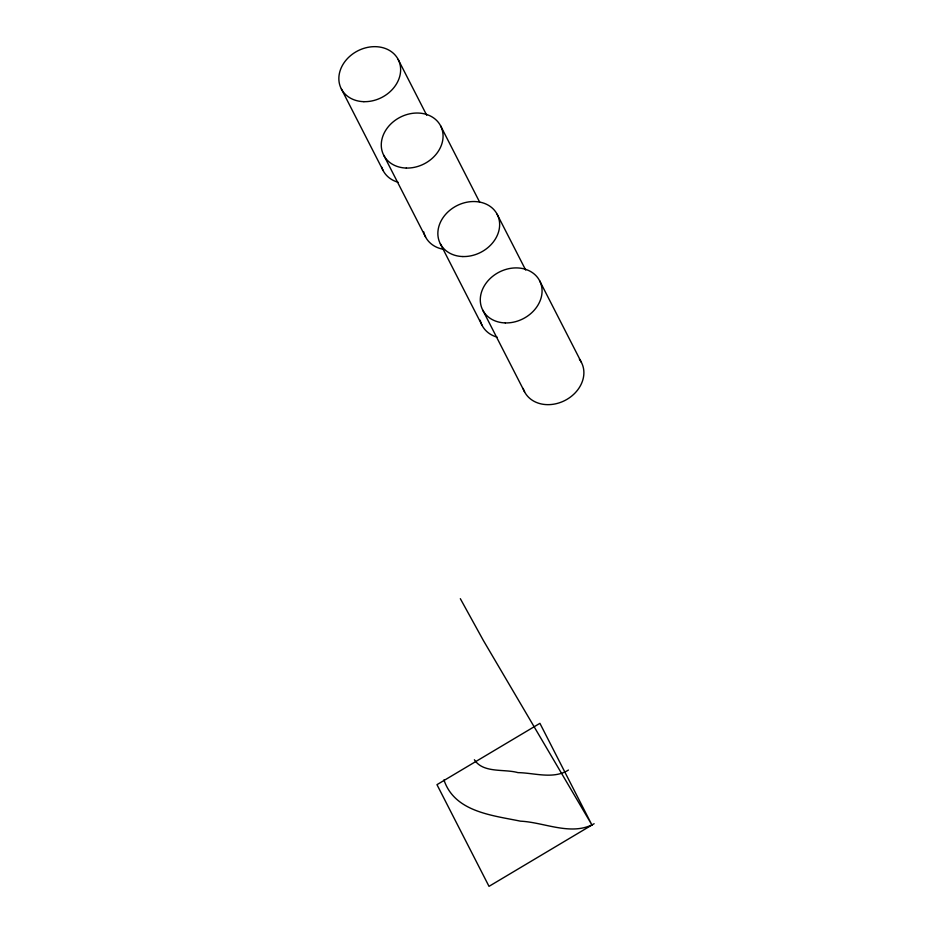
<?xml version="1.0" encoding="UTF-8"?>
<svg xmlns="http://www.w3.org/2000/svg" width="933" height="933" viewBox="0 0 933 933"><rect width="100%" height="100%" fill="white"/><g stroke="black" fill="none" stroke-linecap="round" stroke-linejoin="round"><path stroke-width="1.4" d="M591.942 825.017L489.009 886.35L436.971 784.665L539.915 723.332L591.942 825.017L483.387 640.516L460.331 598.683M568.43 770.052C553.397 779.615 534.434 772.851 517.955 772.629C504.193 768.699 483.224 773.492 474.372 759.742M594.134 823.734C571.602 836.446 544.277 822.23 520.462 821.168C492.297 815.314 454.628 812.002 443.945 779.906M539.589 280.67L581.411 362.389M497.161 214.298L525.699 270.069M440.586 125.792L479.749 202.321M398.158 59.42L426.696 115.202M482.769 310.164L524.591 391.883M440.341 243.793L482.163 325.512M383.778 155.298L425.588 237.005M341.35 88.915L383.16 170.634M442.499 249.123A32.014 26.217 -27.1 0 1 423.652 231.734M398.053 182.25A32.014 26.217 -27.1 0 1 381.725 167.182M497.056 337.128A32.014 26.217 -27.1 0 1 480.227 320.229M579.381 359.228A32.014 26.217 -27.1 0 1 565.141 400.374A32.014 26.217 -27.1 0 1 523.145 388.431M406.321 168.057A32.014 26.217 -27.1 0 0 441.379 127.494A32.014 26.217 -27.1 0 0 388.839 126.083A32.014 26.217 -27.1 0 0 406.321 168.057M363.893 101.674A32.014 26.217 -27.1 0 0 398.951 61.123A32.014 26.217 -27.1 0 0 346.411 59.712A32.014 26.217 -27.1 0 0 363.893 101.674M462.885 256.552A32.014 26.217 -27.1 0 0 497.954 215.989A32.014 26.217 -27.1 0 0 445.414 214.59A32.014 26.217 -27.1 0 0 462.885 256.552M505.313 322.923A32.014 26.217 -27.1 0 0 540.382 282.361A32.014 26.217 -27.1 0 0 487.842 280.961A32.014 26.217 -27.1 0 0 505.313 322.923"/></g></svg>
